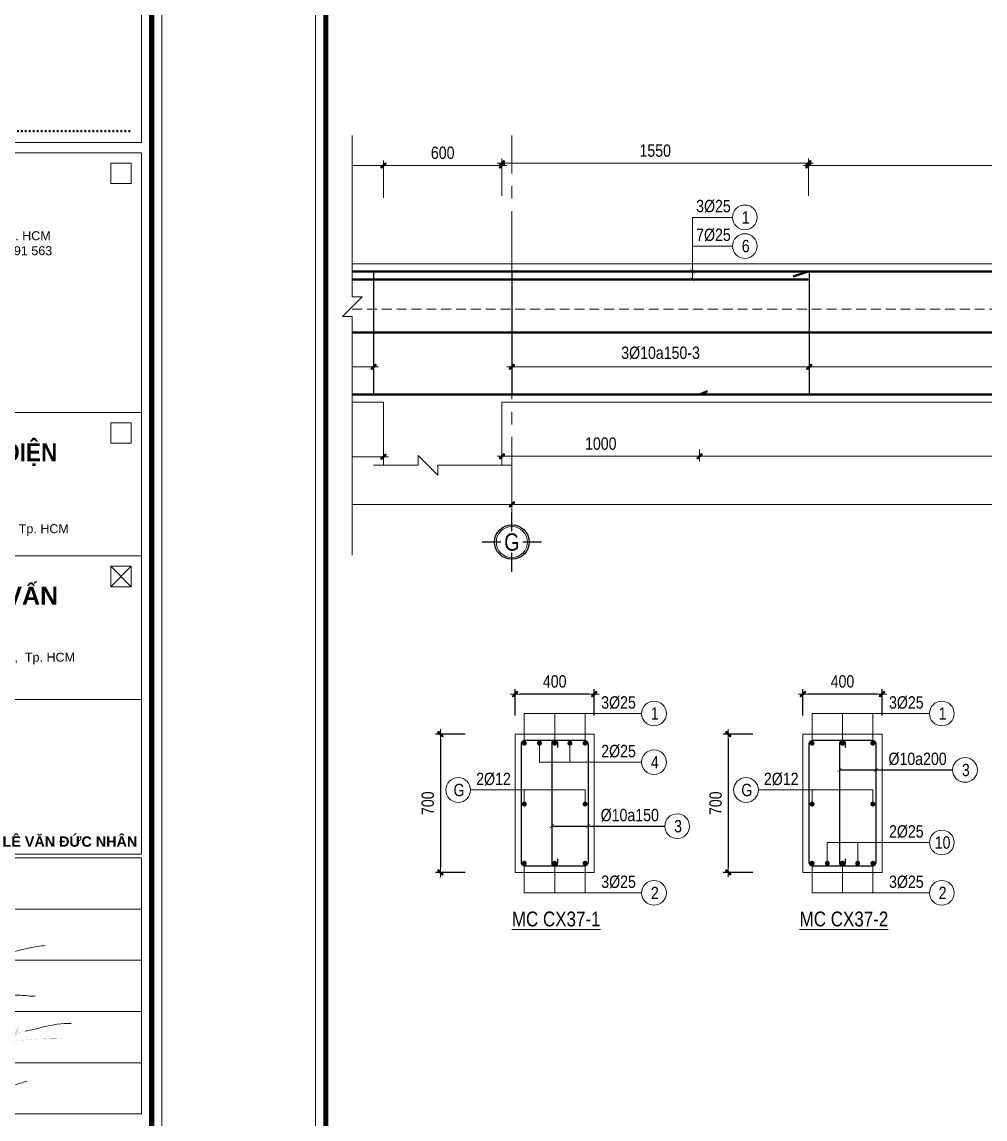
# Model space of a CAD drawing. Header units: millimetres. Extents: x 397144 to 8960116, y 345581 to 674207.
# Drawn here: x 5017964 to 5022839, y 606763 to 612315 of the extents above; entities that cross this region are included whole.
import ezdxf
from ezdxf.enums import TextEntityAlignment as Align
from ezdxf.xclip import XClip

# ---------------------------------------------------------------- set-up
doc = ezdxf.new("R2010")
doc.units = ezdxf.units.MM
doc.header["$XCLIPFRAME"] = 0
doc.header["$PDSIZE"] = -10
for name, pattern in [('CENTER2', [28.575, 19.05, -3.175, 3.175, -3.175]), ('DOT2', [0.125, 0, -0.125]), ('HIDDEN', [0.375, 0.25, -0.125])]:
    doc.linetypes.add(name, pattern=pattern)
doc.layers.get('0').update_dxf_attribs({"linetype": 'CONTINUOUS'})
doc.layers.get('Defpoints').update_dxf_attribs({"color": 12, "linetype": 'CONTINUOUS'})
for name, color, linetype, lineweight in [('2', 2, 'CONTINUOUS', 20), ('CDAI', 8, 'CONTINUOUS', 30), ('CHG_XX_Khung ten$0$TEXT', 7, 'CONTINUOUS', 15), ('CTHEP', 2, 'CONTINUOUS', 50), ('DBAO', 3, 'CONTINUOUS', 20), ('DGIONG', 4, 'CONTINUOUS', 13), ('KTH', 150, 'CONTINUOUS', 5), ('Net khuat', 8, 'HIDDEN', 13), ('STICK', 1, 'CONTINUOUS', 9), ('TEXT', 7, 'CONTINUOUS', 15)]:
    doc.layers.add(name, color=color, linetype=linetype, lineweight=lineweight)
doc.layers.add('8', color=8, linetype='CONTINUOUS')
doc.styles.add('CHG_XX_Khung ten$0$A1 BORDER$0$ARIAL', font='arial.ttf')
doc.styles.add('CHG_XX_Khung ten$0$A1 BORDER$0$Arial - Bold', font='arialbd.ttf', dxfattribs={"height": 2.5})
doc.styles.add('CHG_XX_Khung ten$0$A1 BORDER$0$Title Block DD$0$Arial - Bold', font='arialbd.ttf', dxfattribs={"height": 2.5})
doc.styles.add('CHG_XX_Khung ten$0$Arial - Bold', font='arialbd.ttf')
doc.styles.add('HELVECONDENSE', font='VHELVCN_0.TTF')
doc.styles.add('Star-HelCon', font='VHELVCN_0.TTF')
doc.styles.add('TTP-HelCon', font='VHELVCN_0.TTF')
doc.styles.add('VNI-HELVE-CONDENSE', font='VHELVCN_0.TTF')
doc.dimstyles.new('kc-25', dxfattribs={"dimtxt": 62.5, "dimasz": 20, "dimexe": 20, "dimexo": 50, "dimgap": 25, "dimtad": 3, "dimdec": 0, "dimzin": 0, "dimdsep": 46, "dimtxsty": 'VNI-HELVE-CONDENSE', "dimblk": 'DIM', "dimcen": 2.5, "dimclrd": 256, "dimclre": 154, "dimclrt": 7, "dimaunit": 1, "dimadec": 0, "dimazin": 0, "dimtfac": 1, "dimtdec": 0, "dimtix": 1, "dimtmove": 0, "dimatfit": 3, "dimldrblk": 'DOT', "dimfxl": 1, "dimtolj": 1, "dimtzin": 0, "dimarcsym": 0})
doc.dimstyles.new('TTP-25', dxfattribs={"dimscale": 25, "dimtxt": 2.5, "dimasz": 1, "dimexe": 1, "dimexo": 1, "dimgap": 0.09, "dimtad": 0, "dimdec": 4, "dimrnd": 5, "dimzin": 9, "dimdsep": 46, "dimtxsty": 'TTP-HelCon', "dimblk": 'Stick1', "dimcen": 0.09, "dimdle": 1.5, "dimclrd": 256, "dimclre": 256, "dimclrt": 7, "dimadec": 0, "dimazin": 0, "dimtfac": 1, "dimtdec": 4, "dimtmove": 0, "dimatfit": 3, "dimldrblk": '_ArchTick1', "dimfxl": 1, "dimtvp": 1, "dimtolj": 1, "dimtzin": 0, "dimarcsym": 0})

# ---------------------------------------------------------------- blocks, each defined once
blk = doc.blocks.new('CX28')
at = {"layer": 'CTHEP'}
blk.add_line((5053030.18222, 532731.7149), (5097531.87558, 532731.66677), dxfattribs=at)
for points in [[(5097715.24036, 532412.46726), (5097715.24036, 533040.65447), (5052876.45717, 533040.71921), (5052876.45717, 532414.45672)], [(5052911.67392, 532795.12013), (5052911.67392, 532418.73006), (5052911.67392, 532418.73006), (5053145.32759, 532418.707), (5068846.45578, 532418.67871), (5069420.50128, 532418.67683), (5097679.69928, 532418.65468), (5097679.69928, 532941.5302)]]:
    blk.add_lwpolyline(points, dxfattribs=at)
at = {"layer": 'DBAO'}
blk.add_lwpolyline([(5090646.45856, 532379.61946), (5097745.24037, 532379.61208), (5097745.24037, 533079.60878), (5068994.36202, 533079.65363)], dxfattribs=at)
at = {"layer": 'Net khuat', "ltscale": 200}
blk.add_lwpolyline([(5052846.45717, 532849.73002), (5097745.24037, 532849.73002)], dxfattribs=at)
blk = doc.blocks.new('Stick1')
at = {"layer": 'STICK'}
h = blk.add_hatch(color=256, dxfattribs=at)
edge = h.paths.add_edge_path()
edge.add_line((0.3, 0.5), (-0.5, -0.3))
edge.add_arc((-0.4, -0.4), 0.141, 135, 315)
edge.add_line((-0.3, -0.5), (0.5, 0.3))
edge.add_arc((0.4, 0.4), 0.141, 315, 495)
blk.add_line((1, 0), (-1, 0), dxfattribs=at)
blk.add_lwpolyline([(0.3, 0.5), (-0.5, -0.3, 1), (-0.3, -0.5), (0.5, 0.3, 1), (0.3, 0.5, 1)], format="xyb", dxfattribs=at)
blk = doc.blocks.new('*D1595')
at = {"layer": 'Defpoints', "color": 0, "transparency": 16777216}
for p in [(5078908, 521953.5), (5069408, 521852.4), (5078908, 521755.5)]:
    blk.add_point(p, dxfattribs=at)
at = {"layer": 'KTH', "lineweight": -2, "transparency": 16777216}
for p, q in [((5078908, 521928.5), (5078908, 521730.5)), ((5069408, 521827.4), (5069408, 521730.5)), ((5069433, 521755.5), (5078883, 521755.5))]:
    blk.add_line(p, q, dxfattribs=at)
at = {"layer": 'KTH', "lineweight": -2, "transparency": 16777216, "xscale": 25, "yscale": 25, "zscale": 25, "rotation": 180}
blk.add_blockref('Stick1', (5069408, 521755.5), dxfattribs=at)
at = {"layer": 'KTH', "lineweight": -2, "transparency": 16777216, "xscale": 25, "yscale": 25, "zscale": 25}
blk.add_blockref('Stick1', (5078908, 521755.5), dxfattribs=at)
at = {"layer": 'KTH', "color": 7, "transparency": 16777216, "insert": (5074158, 521819.3), "char_height": 62.5, "attachment_point": 5, "style": 'TTP-HelCon'}
blk.add_mtext('\\A1;9500', dxfattribs=at)
blk = doc.blocks.new('_ArchTick1')
at = {"color": 0, "const_width": 3.81}
blk.add_lwpolyline([(-12.7, -12.7), (12.7, 12.7)], dxfattribs=at)
blk = doc.blocks.new('CHG_XX_Khung ten')
for p, q in [((816, 283.93), (820, 287.93)), ((820, 283.93), (816, 287.93))]:
    blk.add_line(p, q)
for points in [[(15, 579), (826, 579), (826, 15), (15, 15)], [(816, 362.62), (820, 362.62), (820, 366.62), (816, 366.62)], [(816, 311.93), (820, 311.93), (820, 315.93), (816, 315.93)], [(816, 283.93), (820, 283.93), (820, 287.93), (816, 287.93)]]:
    blk.add_lwpolyline(points, close=True)
at = {"color": 4, "linetype": 'Continuous', "const_width": 1}
blk.add_lwpolyline([(17, 577), (824, 577), (824, 17), (17, 17)], close=True, dxfattribs=at)
at = {"linetype": 'Continuous'}
for points in [[(689, 420.69), (822, 420.69), (822, 370.62), (689, 370.62)], [(689, 368.62), (822, 368.62), (822, 317.93), (689, 317.93)], [(689, 317.93), (822, 317.93), (822, 289.93), (689, 289.93)], [(689, 289.93), (822, 289.93), (822, 261.93), (689, 261.93)]]:
    blk.add_lwpolyline(points, close=True, dxfattribs=at)
at = {"color": 9, "linetype": 'Continuous'}
for points in [[(689, 261.93), (822, 261.93), (822, 231.73), (689, 231.73)], [(822, 221), (689, 221), (689, 231), (822, 231)], [(822, 211), (689, 211), (689, 221), (822, 221)], [(822, 201), (689, 201), (689, 211), (822, 211)], [(822, 191), (689, 191), (689, 201), (822, 201)], [(822, 181), (689, 181), (689, 191), (822, 191)]]:
    blk.add_lwpolyline(points, close=True, dxfattribs=at)
blk.add_lwpolyline([(822, 211), (689, 211), (822, 211)], dxfattribs=at)
at = {"color": 1}
blk.add_spline([(785.43, 181.21), (786.17, 181.73), (788.31, 183), (790.34, 184), (791.77, 184.64), (795.08, 185.91), (796.87, 186.5), (799.7, 187.42)], degree=3, dxfattribs=at)
at = {"layer": 'CHG_XX_Khung ten$0$TEXT', "color": 1}
blk.add_lwpolyline([(801.29, 204.04, -0.124137), (800.16, 204.02, 0.028888), (797.25, 204.19, 0.026156)], format="xyb", dxfattribs=at)
at = {"layer": 'CHG_XX_Khung ten$0$TEXT', "color": 1, "const_width": 0.0121}
for points in [[(797.48, 198.09, 0.142769), (797.07, 197.1, 0.220826), (797.29, 196.56, 0.106687), (798.07, 198.16, 0.181562), (797.64, 197.4, -0.039872), (797.25, 196.09, -0.060225), (798.09, 197.69, 0.017174), (797.52, 196.45, -0.149286), (799.3, 197.16)], [(806.31, 195.73, -0.026807), (805.12, 195.66, 0.027369), (800.25, 195.52, 0.022423), (795.26, 194.89, 0.038275), (791.04, 194.04, 0.053272), (785.95, 192.37, 0.118692), (783.44, 190.96)]]:
    blk.add_lwpolyline(points, format="xyb", dxfattribs=at)
at = {"layer": 'CHG_XX_Khung ten$0$TEXT', "color": 1}
for centre, radius, start, end in [((793.37, 230.45), 33.81, 280.1185, 286.3373), ((808.51, 174.85), 23.83, 90.5448, 103.6788)]:
    blk.add_arc(centre, radius, start, end, dxfattribs=at)
blk.add_spline([(786.22, 211.12), (786.28, 210.87), (786.71, 210.78), (801.78, 213.69), (803.18, 213.88)], degree=3, dxfattribs=at)
for s, height, style, p in [('.....................................................', 2, 'CHG_XX_Khung ten$0$A1 BORDER$0$Title Block DD$0$Arial - Bold', (820, 373.62)), ('LÊ VĂN ĐỨC NHÂN', 2.0073, 'CHG_XX_Khung ten$0$Arial - Bold', (821.19, 234.17))]:
    blk.add_text(s, height=height, dxfattribs=dict(style=style)).set_placement(p, align=Align.MIDDLE_RIGHT)
at = {"ltscale": 10}
for s, insert, char_height, width, attachment_point, style in [('Địa chỉ: 37 Trần Ngọc Diện, P.Thảo Điền, Quận 2, Tp. HCM\\PTel: (84.8) 35 191 561 – 35 191 562, Fax: (84.8) 35 191 563\\PEmail: hcmc@htt-group.com', (739.49, 345.2), 1.75, 83.001, 7, 'CHG_XX_Khung ten$0$A1 BORDER$0$ARIAL'), ('{\\W0.9;CÔNG TY TNHH TVTK CƠ ĐIỆN \\PĐỒNG TÂM}', (739.49, 311.93), 3.5, 76.248, 1, 'CHG_XX_Khung ten$0$A1 BORDER$0$Arial - Bold'), ('\\pt8.75;Địa chỉ: 168 Xô Viết Nghệ Tĩnh, P.21, Q. Bình Thạnh, Tp. HCM \\P\\ptz;Tel: (084.28) 3898 0958', (739.49, 290.93), 1.75, 83.001, 7, 'CHG_XX_Khung ten$0$A1 BORDER$0$ARIAL'), ('CÔNG TY CỔ PHẦN TƯ VẤN \\PXÂY DỰNG NGÔI SAO', (739.49, 283.93), 3.5, 76.248, 1, 'CHG_XX_Khung ten$0$A1 BORDER$0$Arial - Bold'), ('Địa chỉ: 34 Hoàng Quốc Việt, Phường 4, Q. Tân Bình,  Tp. HCM\\PTel: +08-39163980 - Fax : +08-39163980 \\PEmail:  ctyngoisao@gmail.com', (739.49, 262.93), 1.75, 83.001, 7, 'CHG_XX_Khung ten$0$A1 BORDER$0$ARIAL')]:
    blk.add_mtext(s, dxfattribs=dict(at, insert=insert, char_height=char_height, width=width, attachment_point=attachment_point, style=style))
blk = doc.blocks.new('*D8736')
at = {"layer": 'Defpoints', "color": 0, "transparency": 16777216}
for p in [(5110466.8, 563881.9), (5112571.8, 563799.4), (5110466.8, 563741.9)]:
    blk.add_point(p, dxfattribs=at)
at = {"layer": 'KTH', "lineweight": -2, "transparency": 16777216}
for p, q in [((5110466.8, 563856.9), (5110466.8, 563716.9)), ((5112571.8, 563774.4), (5112571.8, 563716.9)), ((5112546.8, 563741.9), (5110491.8, 563741.9))]:
    blk.add_line(p, q, dxfattribs=at)
at = {"layer": 'KTH', "lineweight": -2, "transparency": 16777216, "xscale": 25, "yscale": 25, "zscale": 25, "rotation": 180}
blk.add_blockref('Stick1', (5110466.8, 563741.9), dxfattribs=at)
at = {"layer": 'KTH', "lineweight": -2, "transparency": 16777216, "xscale": 25, "yscale": 25, "zscale": 25}
blk.add_blockref('Stick1', (5112571.8, 563741.9), dxfattribs=at)
at = {"layer": 'KTH', "color": 7, "transparency": 16777216, "insert": (5111519.3, 563811.9), "char_height": 62.5, "attachment_point": 5, "style": 'TTP-HelCon'}
blk.add_mtext('\\A1;\\A1;3Þ10a150-3', dxfattribs=at)
blk = doc.blocks.new('*D8737')
at = {"layer": 'Defpoints', "color": 0, "transparency": 16777216}
for p in [(5114776.8, 563882), (5113271.8, 563799.4), (5114776.8, 563741.9)]:
    blk.add_point(p, dxfattribs=at)
at = {"layer": 'KTH', "lineweight": -2, "transparency": 16777216}
for p, q in [((5114776.8, 563857), (5114776.8, 563716.9)), ((5113271.8, 563774.4), (5113271.8, 563716.9)), ((5113296.8, 563741.9), (5114751.8, 563741.9))]:
    blk.add_line(p, q, dxfattribs=at)
at = {"layer": 'KTH', "lineweight": -2, "transparency": 16777216, "xscale": 25, "yscale": 25, "zscale": 25, "rotation": 180}
blk.add_blockref('Stick1', (5113271.8, 563741.9), dxfattribs=at)
at = {"layer": 'KTH', "lineweight": -2, "transparency": 16777216, "xscale": 25, "yscale": 25, "zscale": 25}
blk.add_blockref('Stick1', (5114776.8, 563741.9), dxfattribs=at)
at = {"layer": 'KTH', "color": 7, "transparency": 16777216, "insert": (5114024.3, 563811.9), "char_height": 62.5, "attachment_point": 5, "style": 'TTP-HelCon'}
blk.add_mtext('\\A1;3Þ10a150-3', dxfattribs=at)
blk = doc.blocks.new('*D8738')
at = {"layer": 'Defpoints', "color": 0, "transparency": 16777216}
for p in [(5113221.8, 564760.9), (5112621.8, 564607.8), (5113221.8, 564607.8)]:
    blk.add_point(p, dxfattribs=at)
at = {"layer": 'KTH', "lineweight": -2, "transparency": 16777216}
for p, q in [((5112621.8, 564632.8), (5112621.8, 564785.9)), ((5112646.8, 564760.9), (5113196.8, 564760.9)), ((5113221.8, 564632.8), (5113221.8, 564785.9))]:
    blk.add_line(p, q, dxfattribs=at)
at = {"layer": 'KTH', "lineweight": -2, "transparency": 16777216, "xscale": 25, "yscale": 25, "zscale": 25, "rotation": 180}
blk.add_blockref('Stick1', (5112621.8, 564760.9), dxfattribs=at)
at = {"layer": 'KTH', "lineweight": -2, "transparency": 16777216, "xscale": 25, "yscale": 25, "zscale": 25}
blk.add_blockref('Stick1', (5113221.8, 564760.9), dxfattribs=at)
at = {"layer": 'KTH', "color": 7, "transparency": 16777216, "insert": (5112921.8, 564824.8), "char_height": 62.5, "attachment_point": 5, "style": 'TTP-HelCon'}
blk.add_mtext('\\A1;600', dxfattribs=at)
blk = doc.blocks.new('dau truc')
blk.add_circle((0, 0), 180)
at = {"layer": '8'}
for p, q in [((0, 127), (0, 345)), ((-127, 0), (-345, 0)), ((345, 0), (127, 0)), ((0, -345), (0, -127))]:
    blk.add_line(p, q, dxfattribs=at)
blk.add_circle((0, 0), 200, dxfattribs=at)
at = {"layer": 'TEXT', "style": 'HELVECONDENSE'}
blk.add_attdef('A', text='', height=233, dxfattribs=at).set_placement((0, 0), align=Align.MIDDLE)
blk = doc.blocks.new('*D8744')
at = {"layer": 'Defpoints', "color": 0, "transparency": 16777216}
for p in [(5112621.8, 564760.8), (5110470.8, 564571.8), (5112621.8, 564571.8)]:
    blk.add_point(p, dxfattribs=at)
at = {"layer": 'KTH', "lineweight": -2, "transparency": 16777216}
for p, q in [((5110470.8, 564596.8), (5110470.8, 564785.8)), ((5110495.8, 564760.8), (5112596.8, 564760.8)), ((5112621.8, 564596.8), (5112621.8, 564785.8))]:
    blk.add_line(p, q, dxfattribs=at)
at = {"layer": 'KTH', "lineweight": -2, "transparency": 16777216, "xscale": 25, "yscale": 25, "zscale": 25, "rotation": 180}
blk.add_blockref('Stick1', (5110470.8, 564760.8), dxfattribs=at)
at = {"layer": 'KTH', "lineweight": -2, "transparency": 16777216, "xscale": 25, "yscale": 25, "zscale": 25}
blk.add_blockref('Stick1', (5112621.8, 564760.8), dxfattribs=at)
at = {"layer": 'KTH', "color": 7, "transparency": 16777216, "insert": (5111546.3, 564824.7), "char_height": 62.5, "attachment_point": 5, "style": 'TTP-HelCon'}
blk.add_mtext('\\A1;2150', dxfattribs=at)
blk = doc.blocks.new('*D8746')
at = {"layer": 'Defpoints', "color": 0, "transparency": 16777216}
for p in [(5114772.8, 564771.8), (5113221.8, 564582.8), (5114772.8, 564582.8)]:
    blk.add_point(p, dxfattribs=at)
at = {"layer": 'KTH', "lineweight": -2, "transparency": 16777216}
for p, q in [((5113221.8, 564607.8), (5113221.8, 564796.8)), ((5113246.8, 564771.8), (5114747.8, 564771.8)), ((5114772.8, 564607.8), (5114772.8, 564796.8))]:
    blk.add_line(p, q, dxfattribs=at)
at = {"layer": 'KTH', "lineweight": -2, "transparency": 16777216, "xscale": 25, "yscale": 25, "zscale": 25, "rotation": 180}
blk.add_blockref('Stick1', (5113221.8, 564771.8), dxfattribs=at)
at = {"layer": 'KTH', "lineweight": -2, "transparency": 16777216, "xscale": 25, "yscale": 25, "zscale": 25}
blk.add_blockref('Stick1', (5114772.8, 564771.8), dxfattribs=at)
at = {"layer": 'KTH', "color": 7, "transparency": 16777216, "insert": (5113997.3, 564835.7), "char_height": 62.5, "attachment_point": 5, "style": 'TTP-HelCon'}
blk.add_mtext('\\A1;1550', dxfattribs=at)
blk = doc.blocks.new('*D8751')
at = {"layer": 'Defpoints', "color": 0, "transparency": 16777216}
for p in [(5114776.8, 563882), (5117866.8, 563881.9), (5117866.8, 563741.9)]:
    blk.add_point(p, dxfattribs=at)
at = {"layer": 'KTH', "lineweight": -2, "transparency": 16777216}
for p, q in [((5114776.8, 563857), (5114776.8, 563716.9)), ((5117866.8, 563856.9), (5117866.8, 563716.9)), ((5114801.8, 563741.9), (5117841.8, 563741.9))]:
    blk.add_line(p, q, dxfattribs=at)
at = {"layer": 'KTH', "lineweight": -2, "transparency": 16777216, "xscale": 25, "yscale": 25, "zscale": 25, "rotation": 180}
blk.add_blockref('Stick1', (5114776.8, 563741.9), dxfattribs=at)
at = {"layer": 'KTH', "lineweight": -2, "transparency": 16777216, "xscale": 25, "yscale": 25, "zscale": 25}
blk.add_blockref('Stick1', (5117866.8, 563741.9), dxfattribs=at)
at = {"layer": 'KTH', "color": 7, "transparency": 16777216, "insert": (5116321.8, 563811.8), "char_height": 62.5, "attachment_point": 5, "style": 'TTP-HelCon'}
blk.add_mtext('\\A1;3Þ10a200-3', dxfattribs=at)
blk = doc.blocks.new('*D8753')
at = {"layer": 'Defpoints', "color": 0, "transparency": 16777216}
for p in [(5117870.8, 564760.8), (5114772.8, 564582.8), (5117870.8, 564571.8)]:
    blk.add_point(p, dxfattribs=at)
at = {"layer": 'KTH', "lineweight": -2, "transparency": 16777216}
for p, q in [((5114772.8, 564607.8), (5114772.8, 564785.8)), ((5114797.8, 564760.8), (5117845.8, 564760.8)), ((5117870.8, 564596.8), (5117870.8, 564785.8))]:
    blk.add_line(p, q, dxfattribs=at)
at = {"layer": 'KTH', "lineweight": -2, "transparency": 16777216, "xscale": 25, "yscale": 25, "zscale": 25, "rotation": 180}
blk.add_blockref('Stick1', (5114772.8, 564760.8), dxfattribs=at)
at = {"layer": 'KTH', "lineweight": -2, "transparency": 16777216, "xscale": 25, "yscale": 25, "zscale": 25}
blk.add_blockref('Stick1', (5117870.8, 564760.8), dxfattribs=at)
at = {"layer": 'KTH', "color": 7, "transparency": 16777216, "insert": (5116321.8, 564824.7), "char_height": 62.5, "attachment_point": 5, "style": 'TTP-HelCon'}
blk.add_mtext('\\A1;3100', dxfattribs=at)
blk = doc.blocks.new('DIM')
h = blk.add_hatch(color=1)
h.paths.add_polyline_path([(0.49, 0.29, 1), (0.29, 0.49), (-0.19, 0), (0.19, 0)])
h.paths.add_polyline_path([(0.19, 0), (-0.19, 0), (-0.49, -0.29, 1), (-0.29, -0.49)])
at = {"color": 9}
for p, q in [((-0.19, 0), (-1.5, 0)), ((0.19, 0), (1.5, 0))]:
    blk.add_line(p, q, dxfattribs=at)
at = {"color": 1}
for p, q in [((-0.49, -0.29), (0.29, 0.49)), ((-0.29, -0.49), (0.49, 0.29)), ((-0.19, 0), (0.19, 0))]:
    blk.add_line(p, q, dxfattribs=at)
blk.add_arc((-0.39, -0.39), 0.138, 135, 315, dxfattribs=at)
blk = doc.blocks.new('*D1859')
at = {"layer": 'Defpoints', "color": 0, "transparency": 16777216}
for p in [(5103171.8, 563243.4), (5113271.8, 563243.4), (5113271.8, 563045.5)]:
    blk.add_point(p, dxfattribs=at)
at = {"layer": 'KTH', "lineweight": -2, "transparency": 16777216}
for p, q in [((5103171.8, 563218.4), (5103171.8, 563020.5)), ((5113271.8, 563218.4), (5113271.8, 563020.5)), ((5103196.8, 563045.5), (5113246.8, 563045.5))]:
    blk.add_line(p, q, dxfattribs=at)
at = {"layer": 'KTH', "lineweight": -2, "transparency": 16777216, "xscale": 25, "yscale": 25, "zscale": 25, "rotation": 180}
blk.add_blockref('Stick1', (5103171.8, 563045.5), dxfattribs=at)
at = {"layer": 'KTH', "lineweight": -2, "transparency": 16777216, "xscale": 25, "yscale": 25, "zscale": 25}
blk.add_blockref('Stick1', (5113271.8, 563045.5), dxfattribs=at)
at = {"layer": 'KTH', "color": 7, "transparency": 16777216, "insert": (5108221.8, 563109.3), "char_height": 62.5, "attachment_point": 5, "style": 'TTP-HelCon'}
blk.add_mtext('\\A1;10100', dxfattribs=at)
blk = doc.blocks.new('*D1860')
at = {"layer": 'Defpoints', "color": 0, "transparency": 16777216}
for p in [(5113271.8, 563243.4), (5119771.8, 563142.3), (5119771.8, 563045.5)]:
    blk.add_point(p, dxfattribs=at)
at = {"layer": 'KTH', "lineweight": -2, "transparency": 16777216}
for p, q in [((5113271.8, 563218.4), (5113271.8, 563020.5)), ((5119771.8, 563117.3), (5119771.8, 563020.5)), ((5113296.8, 563045.5), (5119746.8, 563045.5))]:
    blk.add_line(p, q, dxfattribs=at)
at = {"layer": 'KTH', "lineweight": -2, "transparency": 16777216, "xscale": 25, "yscale": 25, "zscale": 25, "rotation": 180}
blk.add_blockref('Stick1', (5113271.8, 563045.5), dxfattribs=at)
at = {"layer": 'KTH', "lineweight": -2, "transparency": 16777216, "xscale": 25, "yscale": 25, "zscale": 25}
blk.add_blockref('Stick1', (5119771.8, 563045.5), dxfattribs=at)
at = {"layer": 'KTH', "color": 7, "transparency": 16777216, "insert": (5116521.8, 563109.3), "char_height": 62.5, "attachment_point": 5, "style": 'TTP-HelCon'}
blk.add_mtext('\\A1;6500', dxfattribs=at)
blk = doc.blocks.new('*D8755')
at = {"layer": 'Defpoints', "color": 0, "transparency": 16777216}
for p in [(5113221.8, 563563.4), (5114221.8, 563349.2), (5114221.8, 563289.3)]:
    blk.add_point(p, dxfattribs=at)
at = {"layer": 'KTH', "lineweight": -2, "transparency": 16777216}
for p, q in [((5113221.8, 563538.4), (5113221.8, 563264.3)), ((5114221.8, 563324.2), (5114221.8, 563264.3)), ((5113246.8, 563289.3), (5114196.8, 563289.3))]:
    blk.add_line(p, q, dxfattribs=at)
at = {"layer": 'KTH', "lineweight": -2, "transparency": 16777216, "xscale": 25, "yscale": 25, "zscale": 25, "rotation": 180}
blk.add_blockref('Stick1', (5113221.8, 563289.3), dxfattribs=at)
at = {"layer": 'KTH', "lineweight": -2, "transparency": 16777216, "xscale": 25, "yscale": 25, "zscale": 25}
blk.add_blockref('Stick1', (5114221.8, 563289.3), dxfattribs=at)
at = {"layer": 'KTH', "color": 7, "transparency": 16777216, "insert": (5113721.8, 563353.1), "char_height": 62.5, "attachment_point": 5, "style": 'TTP-HelCon'}
blk.add_mtext('\\A1;1000', dxfattribs=at)
blk = doc.blocks.new('*D8757')
at = {"layer": 'Defpoints', "color": 0, "transparency": 16777216}
for p in [(5114221.8, 563349.2), (5118419.8, 563324.2), (5118419.8, 563289.3)]:
    blk.add_point(p, dxfattribs=at)
at = {"layer": 'KTH', "lineweight": -2, "transparency": 16777216}
for p, q in [((5114221.8, 563324.2), (5114221.8, 563264.3)), ((5114246.8, 563289.3), (5118394.8, 563289.3)), ((5118419.8, 563299.2), (5118419.8, 563264.3))]:
    blk.add_line(p, q, dxfattribs=at)
at = {"layer": 'KTH', "lineweight": -2, "transparency": 16777216, "xscale": 25, "yscale": 25, "zscale": 25, "rotation": 180}
blk.add_blockref('Stick1', (5114221.8, 563289.3), dxfattribs=at)
at = {"layer": 'KTH', "lineweight": -2, "transparency": 16777216, "xscale": 25, "yscale": 25, "zscale": 25}
blk.add_blockref('Stick1', (5118419.8, 563289.3), dxfattribs=at)
at = {"layer": 'KTH', "color": 7, "transparency": 16777216, "insert": (5116320.8, 563353.1), "char_height": 62.5, "attachment_point": 5, "style": 'TTP-HelCon'}
blk.add_mtext('\\A1;4200', dxfattribs=at)
blk = doc.blocks.new('*D8767')
at = {"layer": 'Defpoints', "color": 0, "ltscale": 0.8, "transparency": 16777216}
for p in [(5111171.8, 563586.4), (5112621.8, 563586.4), (5112621.8, 563286.4)]:
    blk.add_point(p, dxfattribs=at)
at = {"layer": 'KTH', "linetype": 'DOT2', "lineweight": -2, "ltscale": 0.8, "transparency": 16777216}
for p, q in [((5111171.8, 563561.4), (5111171.8, 563261.4)), ((5112621.8, 563561.4), (5112621.8, 563261.4))]:
    blk.add_line(p, q, dxfattribs=at)
at = {"layer": 'KTH', "lineweight": -2, "ltscale": 0.8, "transparency": 16777216}
blk.add_line((5111196.8, 563286.4), (5112596.8, 563286.4), dxfattribs=at)
at = {"layer": 'KTH', "lineweight": -2, "ltscale": 0.8, "transparency": 16777216, "xscale": 25, "yscale": 25, "zscale": 25, "rotation": 180}
blk.add_blockref('Stick1', (5111171.8, 563286.4), dxfattribs=at)
at = {"layer": 'KTH', "lineweight": -2, "ltscale": 0.8, "transparency": 16777216, "xscale": 25, "yscale": 25, "zscale": 25}
blk.add_blockref('Stick1', (5112621.8, 563286.4), dxfattribs=at)
at = {"layer": 'KTH', "color": 7, "ltscale": 0.8, "transparency": 16777216, "insert": (5111896.8, 563350.3), "char_height": 62.5, "attachment_point": 5, "style": 'TTP-HelCon'}
blk.add_mtext('\\A1;1450', dxfattribs=at)
blk = doc.blocks.new('*D8716')
at = {"layer": 'Defpoints', "color": 0, "ltscale": 500, "transparency": 16777216}
for p in [(5020460.6, 608913.4), (5020460.6, 608780.2), (5020860.6, 608780.2)]:
    blk.add_point(p, dxfattribs=at)
at = {"layer": 'KTH', "lineweight": -2, "ltscale": 500, "transparency": 16777216}
for p, q in [((5020460.6, 608805.2), (5020460.6, 608938.4)), ((5020835.6, 608913.4), (5020485.6, 608913.4)), ((5020860.6, 608805.2), (5020860.6, 608938.4))]:
    blk.add_line(p, q, dxfattribs=at)
at = {"layer": 'KTH', "lineweight": -2, "ltscale": 500, "transparency": 16777216, "xscale": 25, "yscale": 25, "zscale": 25, "rotation": 180}
blk.add_blockref('Stick1', (5020460.6, 608913.4), dxfattribs=at)
at = {"layer": 'KTH', "lineweight": -2, "ltscale": 500, "transparency": 16777216, "xscale": 25, "yscale": 25, "zscale": 25}
blk.add_blockref('Stick1', (5020860.6, 608913.4), dxfattribs=at)
at = {"layer": 'KTH', "color": 7, "ltscale": 500, "transparency": 16777216, "insert": (5020660.6, 608977.3), "char_height": 62.5, "attachment_point": 5, "style": 'TTP-HelCon'}
blk.add_mtext('\\A1;400', dxfattribs=at)
blk = doc.blocks.new('*D8717')
at = {"layer": 'Defpoints', "color": 0, "ltscale": 500, "transparency": 16777216}
for p in [(5020232.2, 608711.2), (5020082.4, 608011.2), (5020232.2, 608011.2)]:
    blk.add_point(p, dxfattribs=at)
at = {"layer": 'KTH', "lineweight": -2, "ltscale": 500, "transparency": 16777216}
for p, q in [((5020207.2, 608711.2), (5020057.4, 608711.2)), ((5020082.4, 608686.2), (5020082.4, 608036.2)), ((5020207.2, 608011.2), (5020057.4, 608011.2))]:
    blk.add_line(p, q, dxfattribs=at)
at = {"layer": 'KTH', "lineweight": -2, "ltscale": 500, "transparency": 16777216, "xscale": 25, "yscale": 25, "zscale": 25}
for p, rotation in [((5020082.4, 608711.2), 90), ((5020082.4, 608011.2), 270)]:
    blk.add_blockref('Stick1', p, dxfattribs=dict(at, rotation=rotation))
at = {"layer": 'KTH', "color": 7, "ltscale": 500, "transparency": 16777216, "insert": (5020018.6, 608361.2), "char_height": 62.5, "attachment_point": 5, "rotation": 90, "style": 'TTP-HelCon'}
blk.add_mtext('\\A1;700', dxfattribs=at)
blk = doc.blocks.new('*D8718')
at = {"layer": 'Defpoints', "color": 0, "ltscale": 500, "transparency": 16777216}
for p in [(5021917.1, 608913.4), (5021917.1, 608780.2), (5022317.1, 608780.2)]:
    blk.add_point(p, dxfattribs=at)
at = {"layer": 'KTH', "lineweight": -2, "ltscale": 500, "transparency": 16777216}
for p, q in [((5021917.1, 608805.2), (5021917.1, 608938.4)), ((5022292.1, 608913.4), (5021942.1, 608913.4)), ((5022317.1, 608805.2), (5022317.1, 608938.4))]:
    blk.add_line(p, q, dxfattribs=at)
at = {"layer": 'KTH', "lineweight": -2, "ltscale": 500, "transparency": 16777216, "xscale": 25, "yscale": 25, "zscale": 25, "rotation": 180}
blk.add_blockref('Stick1', (5021917.1, 608913.4), dxfattribs=at)
at = {"layer": 'KTH', "lineweight": -2, "ltscale": 500, "transparency": 16777216, "xscale": 25, "yscale": 25, "zscale": 25}
blk.add_blockref('Stick1', (5022317.1, 608913.4), dxfattribs=at)
at = {"layer": 'KTH', "color": 7, "ltscale": 500, "transparency": 16777216, "insert": (5022117.1, 608977.3), "char_height": 62.5, "attachment_point": 5, "style": 'TTP-HelCon'}
blk.add_mtext('\\A1;400', dxfattribs=at)
blk = doc.blocks.new('*D8719')
at = {"layer": 'Defpoints', "color": 0, "ltscale": 500, "transparency": 16777216}
for p in [(5021688.7, 608711.2), (5021538.9, 608011.2), (5021688.7, 608011.2)]:
    blk.add_point(p, dxfattribs=at)
at = {"layer": 'KTH', "lineweight": -2, "ltscale": 500, "transparency": 16777216}
for p, q in [((5021663.7, 608711.2), (5021513.9, 608711.2)), ((5021538.9, 608686.2), (5021538.9, 608036.2)), ((5021663.7, 608011.2), (5021513.9, 608011.2))]:
    blk.add_line(p, q, dxfattribs=at)
at = {"layer": 'KTH', "lineweight": -2, "ltscale": 500, "transparency": 16777216, "xscale": 25, "yscale": 25, "zscale": 25}
for p, rotation in [((5021538.9, 608711.2), 90), ((5021538.9, 608011.2), 270)]:
    blk.add_blockref('Stick1', p, dxfattribs=dict(at, rotation=rotation))
at = {"layer": 'KTH', "color": 7, "ltscale": 500, "transparency": 16777216, "insert": (5021475.1, 608361.2), "char_height": 62.5, "attachment_point": 5, "rotation": 90, "style": 'TTP-HelCon'}
blk.add_mtext('\\A1;700', dxfattribs=at)
blk = doc.blocks.new('CX29')
at = {"layer": 'CTHEP'}
blk.add_line((5040791.73058, 522625.55855), (5088196.68235, 522625.51042), dxfattribs=at)
for points in [[(5088380.04714, 522306.31091), (5088380.04714, 522934.49812), (5040638.00552, 522934.56286), (5040638.00552, 522308.30037)], [(5040673.22228, 522688.96378), (5040673.22228, 522312.57371), (5040673.22228, 522312.57371), (5040906.87594, 522312.55065), (5053058.00553, 522312.52236), (5053632.05103, 522312.52048), (5088308.99188, 522312.49833), (5088308.99188, 522835.37385)]]:
    blk.add_lwpolyline(points, dxfattribs=at)
at = {"layer": 'DBAO'}
for points in [[(5088418.00552, 521953.49448), (5088418.00552, 522973.44839), (5053205.91177, 522973.49728)], [(5069658.00692, 522273.47344), (5077808.00552, 522273.46387)]]:
    blk.add_lwpolyline(points, dxfattribs=at)
at = {"layer": 'Net khuat', "ltscale": 200}
blk.add_lwpolyline([(5040608.00552, 522743.57367), (5088410.04714, 522743.57367)], dxfattribs=at)
at = {"layer": 'KTH'}
dim = blk.add_linear_dim(base=(5078908.00552, 521755.51339), p1=(5069408.00552, 521852.36457), p2=(5078908.00552, 521953.4964), angle=180, dimstyle='TTP-25', override={"dimtmove": 1}, dxfattribs=at)
dim.commit()
dim.dimension.update_dxf_attribs({"geometry": '*D1595', "text_midpoint": (5074158.00552, 521819.34672)})
blk = doc.blocks.new('CX-37')
at = {"layer": 'CDAI', "ltscale": 52.5}
for p, q in [((5112571.83396, 564228.52348), (5112571.83396, 563598.52348)), ((5113271.83136, 564228.51965), (5113271.83136, 563602.50352)), ((5114776.83136, 564228.45135), (5114776.83136, 563602.48035))]:
    blk.add_line(p, q, dxfattribs=at)
at = {"layer": 'CTHEP'}
for p, q in [((5128741.83394, 564224.46289), (5096651.83396, 564224.5159)), ((5114695.83535, 564199.44752), (5114770.83535, 564224.44752)), ((5110470.87344, 564184.51032), (5114770.83535, 564184.51032)), ((5096805.55901, 563915.51158), (5128583.48934, 563915.47222)), ((5103995.87946, 563602.47351), (5128672.60513, 563602.45631)), ((5114221.83535, 563602.47014), (5114261.33434, 563618.16201))]:
    blk.add_line(p, q, dxfattribs=at)
at = {"layer": 'DBAO'}
for points in [[(5128771.83395, 563243.52348), (5128771.83395, 564263.41532), (5103569.7402, 564263.45031)], [(5104021.83535, 563563.44752), (5112621.83396, 563563.43776)], [(5112621.83396, 563243.52348), (5112621.83396, 563563.52348)], [(5113221.83535, 563243.44752), (5113221.83535, 563563.44752)], [(5113221.83535, 563563.437), (5119421.83396, 563563.42724)]]:
    blk.add_lwpolyline(points, dxfattribs=at)
at = {"layer": 'DGIONG'}
blk.add_lwpolyline([(5112571.83396, 563243.52348), (5112796.83396, 563243.52348), (5112796.83396, 563293.52348), (5112896.83396, 563193.52348), (5112896.83396, 563243.52348), (5113271.83136, 563243.51965)], dxfattribs=at)
for centre in [(5114451.00677, 564498.32787), (5114451.00677, 564353.02887)]:
    blk.add_circle(centre, 62.5, dxfattribs=at)
at = {"layer": 'Net khuat', "linetype": 'CENTER2', "ltscale": 20}
blk.add_line((5113271.83395, 563006.0297), (5113271.83395, 565011.37234), dxfattribs=at)
at = {"layer": 'Net khuat', "ltscale": 200}
blk.add_lwpolyline([(5096621.83396, 564033.5267), (5128771.83395, 564033.5267)], dxfattribs=at)
at = {"layer": '2', "ltscale": 300}
ref = blk.add_blockref('dau truc', (5113271.83395, 562855.16517), dxfattribs=dict(at, xscale=0.4367131292819977, yscale=0.4367131292819977, zscale=0.4367131292819977))
ref.add_attrib('A', 'G', dxfattribs={"layer": 'TEXT', "height": 87.5, "style": 'HELVECONDENSE'}).set_placement((5113271.83395, 562855.16517), align=Align.MIDDLE)
at = {"layer": 'TEXT', "style": 'TTP-HelCon'}
for s, p in [('3Þ25', (5114204.49672, 564524.18082)), ('7Þ25', (5114204.49672, 564378.88182))]:
    blk.add_text(s, height=62.5, dxfattribs=at).set_placement(p)
at = {"layer": 'TEXT', "style": 'Star-HelCon'}
for s, p in [('1', (5114455.17344, 564498.32787)), ('6', (5114455.17344, 564353.02887))]:
    blk.add_text(s, height=62.5, dxfattribs=at).set_placement(p, align=Align.MIDDLE)
at = {"layer": 'KTH'}
for base, p1, p2, picture, middle in [((5112621.83396, 564760.84569), (5110470.83396, 564571.84186), (5112621.83396, 564571.84186), '*D8744', (5111546.33396, 564824.67902)), ((5113221.83136, 564760.91782), (5112621.83396, 564607.8211), (5113221.83136, 564607.8211), '*D8738', (5112921.83266, 564824.75116)), ((5114772.83136, 564771.82493), (5113221.83136, 564582.8211), (5114772.83136, 564582.8211), '*D8746', (5113997.33136, 564835.65826)), ((5117870.83396, 564760.84569), (5114772.83136, 564582.8211), (5117870.83396, 564571.84186), '*D8753', (5116321.83266, 564824.67902)), ((5113271.83395, 563045.46643), (5103171.83395, 563243.44943), (5113271.83395, 563243.44943), '*D1859', (5108221.83395, 563109.29976)), ((5119771.83395, 563045.46643), (5113271.83395, 563243.44943), (5119771.83395, 563142.31761), '*D1860', (5116521.83395, 563109.29976))]:
    dim = blk.add_linear_dim(base=base, p1=p1, p2=p2, angle=180, dimstyle='TTP-25', override={"dimtmove": 1}, dxfattribs=at)
    dim.commit()
    dim.dimension.update_dxf_attribs({"geometry": picture, "text_midpoint": middle})
dim = blk.add_linear_dim(base=(5110466.83396, 563741.94729), p1=(5112571.83396, 563799.42064), p2=(5110466.83396, 563881.89217), angle=180, text='\\A1;3Þ10a150-3', dimstyle='TTP-25', override={"dimtmove": 1}, dxfattribs=at)
dim.commit()
dim.dimension.update_dxf_attribs({"geometry": '*D8736', "text_midpoint": (5111519.33396, 563811.86396)})
for base, p1, p2, text, picture, middle in [((5114776.83136, 563741.94729), (5113271.83136, 563799.42064), (5114776.83136, 563881.96047), '3Þ10a150-3', '*D8737', (5114024.33136, 563811.86396)), ((5117866.83396, 563741.87194), (5114776.83136, 563881.96047), (5117866.83396, 563881.89217), '3Þ10a200-3', '*D8751', (5116321.83266, 563811.7886))]:
    dim = blk.add_linear_dim(base=base, p1=p1, p2=p2, text=text, dimstyle='TTP-25', override={"dimtmove": 1}, dxfattribs=at)
    dim.commit()
    dim.dimension.update_dxf_attribs({"geometry": picture, "text_midpoint": middle})
at = {"layer": 'KTH', "ltscale": 0.8}
dim = blk.add_linear_dim(base=(5112621.83396, 563286.43548), p1=(5111171.83465, 563586.43548), p2=(5112621.83396, 563586.43548), dimstyle='TTP-25', dxfattribs=at)
dim.commit()
dim.dimension.update_dxf_attribs({"geometry": '*D8767', "text_midpoint": (5111896.8343, 563350.26881)})
at = {"layer": 'KTH'}
for base, p1, p2, picture, middle in [((5114221.83535, 563289.26165), (5113221.83535, 563563.44752), (5114221.83535, 563349.21283), '*D8755', (5113721.83535, 563353.09498)), ((5118419.83396, 563289.26165), (5114221.83535, 563349.21283), (5118419.83396, 563324.21283), '*D8757', (5116320.83465, 563353.09498))]:
    dim = blk.add_linear_dim(base=base, p1=p1, p2=p2, dimstyle='TTP-25', override={"dimtmove": 1}, dxfattribs=at)
    dim.commit()
    dim.dimension.update_dxf_attribs({"geometry": picture, "text_midpoint": middle})
at = {"layer": 'DGIONG'}
for points in [[(5114185.98495, 564224.51976), (5114185.98469, 564498.32787), (5114388.50677, 564498.32787)], [(5114185.9846, 564184.51976), (5114185.98434, 564353.02887), (5114388.50642, 564353.02887)]]:
    blk.add_leader(points, dimstyle='kc-25', override={"dimtad": 0, "dimldrblk": 'ArchTick', "dimfxl": 100, "dimarcsym": 1}, dxfattribs=at)

msp = doc.modelspace()

# ---------------------------------------------------------------- linework, layer by layer
at = {"layer": 'DGIONG'}
msp.add_lwpolyline([(5019502.29512, 617054.8672), (5036871.90055, 617054.8672), (5036871.90055, 602536.98804), (5019502.29512, 602536.98804)], close=True, dxfattribs=at)

# ---------------------------------------------------------------- block references
at = {"layer": 'DBAO'}
ref = msp.add_blockref('CX29', (-54836.20607, 88430.13783), dxfattribs=at)
XClip(ref).set_block_clipping_path([(5052647.457110296, 521291.834425699), (5069814.4529135572, 523623.1797792785)])
ref = msp.add_blockref('CX28', (-76509.46372, 78038.40234), dxfattribs=at)
XClip(ref).set_block_clipping_path([(5052406.2717898898, 531415.0863900818), (5069589.5742360996, 533729.3399608198)])

# ---------------------------------------------------------------- next in the draw order: block references
at = {"layer": 'KTH', "ltscale": 0.8, "xscale": 25.92478421702978, "yscale": 25.92478421702978, "zscale": 25.92478421702978}
msp.add_blockref('CHG_XX_Khung ten', (4997258.83027, 602096.26671), dxfattribs=at)

# ---------------------------------------------------------------- next in the draw order: block references
msp.add_blockref('CHG_XX_Khung ten', (5019061.57379, 602096.26671), dxfattribs=at)

# ---------------------------------------------------------------- next in the draw order: linework, layer by layer
at = {"layer": 'CDAI'}
for points in [[(5020510.62184, 608679.91928), (5020810.62184, 608679.91928, -0.4142135624), (5020829.37184, 608661.16928), (5020829.37184, 608061.16928, -0.4142135624), (5020810.62184, 608042.41928), (5020510.62184, 608042.41928, -0.4142135624), (5020491.87184, 608061.16928), (5020491.87184, 608661.16928, -0.4142135624)], [(5021967.09669, 608679.91928), (5022267.09669, 608679.91928, -0.4142135624), (5022285.84669, 608661.16928), (5022285.84669, 608061.16928, -0.4142135624), (5022267.09669, 608042.41928), (5021967.09669, 608042.41928, -0.4142135624), (5021948.34669, 608061.16928), (5021948.34669, 608661.16928, -0.4142135624)]]:
    msp.add_lwpolyline(points, format="xyb", close=True, dxfattribs=at)
for points in [[(5020675.62184, 608642.99929), (5020675.62184, 608664.91928, 0.4142135624), (5020660.62184, 608679.91928), (5020660.62184, 608679.91928, 0.4142135624), (5020645.62184, 608664.91928), (5020645.62184, 608057.41928, 0.4142135624), (5020660.62184, 608042.41928), (5020660.62184, 608042.41928, 0.4142135624), (5020675.62184, 608057.41928), (5020675.62184, 608079.33927)], [(5022132.09669, 608642.99929), (5022132.09669, 608664.91928, 0.4142135624), (5022117.09669, 608679.91928), (5022117.09669, 608679.91928, 0.4142135624), (5022102.09669, 608664.91928), (5022102.09669, 608057.41928, 0.4142135624), (5022117.09669, 608042.41928), (5022117.09669, 608042.41928, 0.4142135624), (5022132.09669, 608057.41928), (5022132.09669, 608079.33927)]]:
    msp.add_lwpolyline(points, format="xyb", dxfattribs=at)
at = {"layer": 'CTHEP', "const_width": 12.5}
for points in [[(5020500.62184, 608664.91928, 1), (5020513.12184, 608664.91928, 1)], [(5020577.49684, 608664.91928, 1), (5020589.99684, 608664.91928, 1)], [(5020654.37184, 608664.91928, 1), (5020666.87184, 608664.91928, 1)], [(5020743.74684, 608664.91928, -1), (5020731.24684, 608664.91928, -1)], [(5020808.12184, 608664.91928, 1), (5020820.62184, 608664.91928, 1)], [(5021957.09669, 608664.91928, 1), (5021969.59669, 608664.91928, 1)], [(5022110.84669, 608664.91928, 1), (5022123.34669, 608664.91928, 1)], [(5022264.59669, 608664.91928, 1), (5022277.09669, 608664.91928, 1)], [(5020513.12184, 608356.76234, -1), (5020500.62184, 608356.76234, -1)], [(5020820.62184, 608356.76234, -1), (5020808.12184, 608356.76234, -1)], [(5021969.59669, 608356.76234, -1), (5021957.09669, 608356.76234, -1)], [(5022277.09669, 608356.76234, -1), (5022264.59669, 608356.76234, -1)], [(5020500.62184, 608057.41928, 1), (5020513.12184, 608057.41928, 1)], [(5020654.37184, 608057.41928, 1), (5020666.87184, 608057.41928, 1)], [(5020808.12184, 608057.41928, 1), (5020820.62184, 608057.41928, 1)], [(5021957.09669, 608057.41928, 1), (5021969.59669, 608057.41928, 1)], [(5022033.97169, 608057.41928, 1), (5022046.47169, 608057.41928, 1)], [(5022110.84669, 608057.41928, 1), (5022123.34669, 608057.41928, 1)], [(5022187.72169, 608057.41928, 1), (5022200.22169, 608057.41928, 1)], [(5022264.59669, 608057.41928, 1), (5022277.09669, 608057.41928, 1)]]:
    msp.add_lwpolyline(points, format="xyb", close=True, dxfattribs=at)
at = {"layer": 'DBAO', "flags": 128}
for points in [[(5020460.62184, 608711.16928), (5020860.62184, 608711.16928)], [(5020860.62184, 608711.16928), (5020860.62184, 608011.16928), (5020460.62184, 608011.16928), (5020460.62184, 608711.16928)], [(5021917.09669, 608711.16928), (5022317.09669, 608711.16928)], [(5022317.09669, 608711.16928), (5022317.09669, 608011.16928), (5021917.09669, 608011.16928), (5021917.09669, 608711.16928)]]:
    msp.add_lwpolyline(points, dxfattribs=at)
at = {"layer": 'DGIONG'}
for p, q in [((5020506.87184, 608664.91928), (5020506.87184, 608814.91928)), ((5020506.87184, 608814.91928), (5021100.62184, 608814.91928)), ((5020660.62184, 608664.91928), (5020660.62184, 608814.91928)), ((5020814.37184, 608664.91928), (5020814.37184, 608814.91928)), ((5021963.34669, 608664.91928), (5021963.34669, 608814.91928)), ((5021963.34669, 608814.91928), (5022557.09669, 608814.91928)), ((5022117.09669, 608664.91928), (5022117.09669, 608814.91928)), ((5022270.84669, 608664.91928), (5022270.84669, 608814.91928)), ((5020583.74684, 608664.91928), (5020583.74684, 608568.87479)), ((5020737.49684, 608664.91928), (5020737.49684, 608568.87479)), ((5020583.74684, 608568.87479), (5021100.62184, 608568.87479)), ((5020814.37184, 608428.14413), (5020234.82433, 608428.14413)), ((5020506.87184, 608356.76234), (5020506.87184, 608428.14413)), ((5020814.37184, 608356.76234), (5020814.37184, 608428.14413)), ((5022270.84669, 608428.14413), (5021691.29918, 608428.14413)), ((5021963.34669, 608356.76234), (5021963.34669, 608428.14413)), ((5022270.84669, 608356.76234), (5022270.84669, 608428.14413)), ((5022040.22169, 608162.34025), (5022557.09669, 608162.34025)), ((5022040.22169, 608057.41928), (5022040.22169, 608162.34025)), ((5022193.97169, 608057.41928), (5022193.97169, 608162.34025)), ((5020506.87184, 607907.41928), (5020506.87184, 608057.41928)), ((5020660.62184, 607907.41928), (5020660.62184, 608057.41928)), ((5020814.37184, 607907.41928), (5020814.37184, 608057.41928)), ((5021963.34669, 607907.41928), (5021963.34669, 608057.41928)), ((5022117.09669, 607907.41928), (5022117.09669, 608057.41928)), ((5022270.84669, 607907.41928), (5022270.84669, 608057.41928)), ((5020506.87184, 607907.41928), (5021100.62184, 607907.41928)), ((5021963.34669, 607907.41928), (5022557.09669, 607907.41928))]:
    msp.add_line(p, q, dxfattribs=at)
msp.add_lwpolyline([(5019636.34936, 611740.98766), (5019636.34936, 610924.4893), (5019686.34936, 610924.4893), (5019586.34936, 610824.4893), (5019636.34936, 610824.4893), (5019636.34936, 609616.79718)], dxfattribs=at)
for centre in [(5021163.12184, 608814.91928), (5022619.59669, 608814.91928), (5021163.12184, 608568.87479), (5022737.1846, 608529.61756), (5020172.32433, 608428.14413), (5021628.79918, 608428.14413), (5021280.70975, 608244.98363), (5022619.59669, 608162.34025), (5021163.12184, 607907.41928), (5022619.59669, 607907.41928)]:
    msp.add_circle(centre, 62.5, dxfattribs=at)

# ---------------------------------------------------------------- next in the draw order: block references
at = {"layer": 'DBAO'}
ref = msp.add_blockref('CX-37', (-92827.98322, 46827.85485), dxfattribs=at)
XClip(ref).set_block_clipping_path([(5112464.3325821627, 562606.5794690154), (5129699.8837684123, 564913.1328144962)])

# ---------------------------------------------------------------- next in the draw order: texts
at = {"layer": 'TEXT', "style": 'TTP-HelCon'}
for s, p in [('3Þ25', (5020896.08018, 608839.91928)), ('3Þ25', (5022352.55503, 608839.91928)), ('2Þ25', (5020896.08018, 608593.87479)), ('Þ10a200', (5022349.78091, 608554.61756)), ('2Þ12', (5020263.11599, 608453.14413)), ('2Þ12', (5021719.59084, 608453.14413)), ('Þ10a150', (5020893.30606, 608269.98363)), ('2Þ25', (5022352.55503, 608187.34025)), ('3Þ25', (5020896.34552, 607932.41928)), ('3Þ25', (5022352.82037, 607932.41928))]:
    msp.add_text(s, height=62.5, dxfattribs=at).set_placement(p)
at = {"layer": 'TEXT', "style": 'Star-HelCon'}
for s, p in [('1', (5021167.28851, 608814.91928)), ('1', (5022623.76336, 608814.91928)), ('4', (5021167.28851, 608568.87479)), ('3', (5022741.35127, 608529.61756)), ('G', (5020176.49099, 608428.14413)), ('G', (5021632.96584, 608428.14413)), ('3', (5021284.87642, 608244.98363)), ('10', (5022623.76336, 608162.34025)), ('2', (5021167.28851, 607907.41928)), ('2', (5022623.76336, 607907.41928))]:
    msp.add_text(s, height=62.5, dxfattribs=at).set_placement(p, align=Align.MIDDLE)
at = {"layer": 'TEXT', "style": 'TTP-HelCon'}
for s, p in [('%%UMC CX37-1', (5020668.06987, 607737.87575)), ('%%UMC CX37-2', (5022124.54472, 607737.87575))]:
    msp.add_text(s, height=75, dxfattribs=at).set_placement(p, align=Align.CENTER)

# ---------------------------------------------------------------- next in the draw order: dimensions: what is measured, and where the dimension line sits
at = {"layer": 'KTH', "ltscale": 500}
for base, p1, p2, picture, middle in [((5020460.62184, 608913.41928), (5020860.62184, 608780.18123), (5020460.62184, 608780.18123), '*D8716', (5020660.62184, 608977.25262)), ((5021917.09669, 608913.41928), (5022317.09669, 608780.18123), (5021917.09669, 608780.18123), '*D8718', (5022117.09669, 608977.25262))]:
    dim = msp.add_linear_dim(base=base, p1=p1, p2=p2, dimstyle='TTP-25', override={"dimtxsty": 'TTP-HelCon'}, dxfattribs=at)
    dim.commit()
    dim.dimension.update_dxf_attribs({"geometry": picture, "text_midpoint": middle})
for base, p1, p2, picture, middle in [((5020082.41483, 608011.16928), (5020232.24765, 608711.16928), (5020232.24765, 608011.16928), '*D8717', (5020018.5815, 608361.16928)), ((5021538.88968, 608011.16928), (5021688.7225, 608711.16928), (5021688.7225, 608011.16928), '*D8719', (5021475.05635, 608361.16928))]:
    dim = msp.add_linear_dim(base=base, p1=p1, p2=p2, angle=90, dimstyle='TTP-25', override={"dimtxsty": 'TTP-HelCon'}, dxfattribs=at)
    dim.commit()
    dim.dimension.update_dxf_attribs({"geometry": picture, "text_midpoint": middle})

# ---------------------------------------------------------------- next in the draw order: leaders
at = {"layer": 'DGIONG'}
for points in [[(5022102.09669, 608529.61756), (5022504.05871, 608529.61756)], [(5022285.84669, 608529.61756), (5022674.6846, 608529.61756)], [(5020645.62184, 608244.98363), (5021047.58386, 608244.98363)], [(5020829.37184, 608244.98363), (5021218.20975, 608244.98363)]]:
    msp.add_leader(points, dimstyle='kc-25', override={"dimtad": 0, "dimldrblk": 'ArchTick', "dimfxl": 100, "dimarcsym": 1}, dxfattribs=at)

doc.saveas('drawing.dxf')
